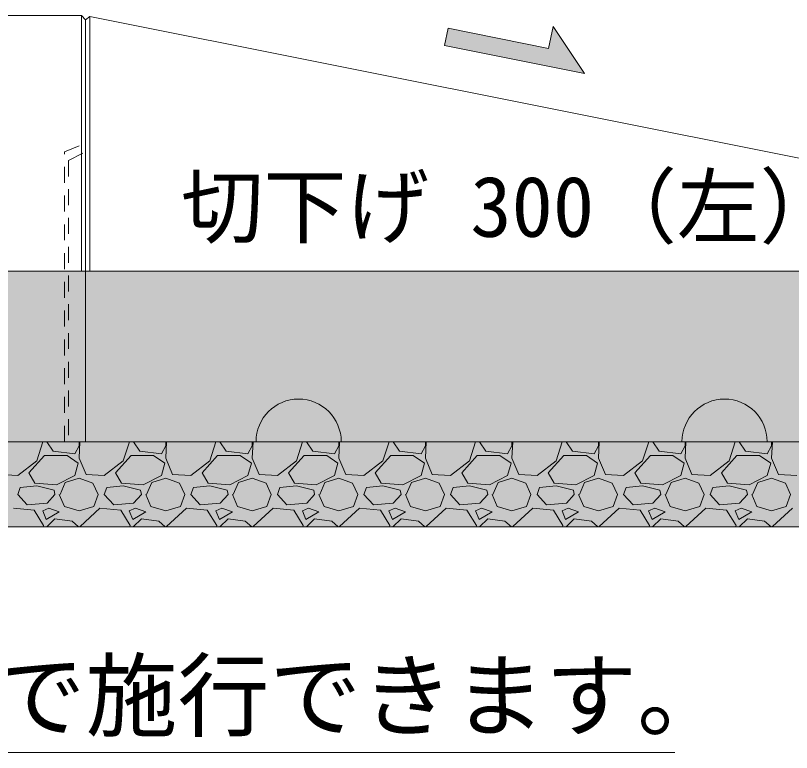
# Model space of a CAD drawing. Units: millimetres at full size; details may follow other scales. Extents: x 284 to 11284, y 191 to 9444.
# Drawn here: x 8656 to 9203, y 6013 to 6532 of the extents above; entities that cross this region are included whole.
import ezdxf
from ezdxf.enums import TextEntityAlignment as Align

# ---------------------------------------------------------------- set-up
doc = ezdxf.new("R2010")
doc.units = ezdxf.units.MM
doc.header["$LTSCALE"] = 15
doc.linetypes.add('USER2', pattern=[1.35, 0.75, -0.6])
for name, color, linetype, lineweight in [('0_2', 7, 'Continuous', 20), ('_0-0_', 7, 'Continuous', 13), ('寸法線', 7, 'Continuous', 9), ('本体', 2, 'Continuous', 20), ('ﾊｯﾁﾝｸﾞ', 7, 'Continuous', 5)]:
    doc.layers.add(name, color=color, linetype=linetype, lineweight=lineweight)
doc.styles.add('ＭＳ ゴシック', font='')
doc.styles.get('ＭＳ ゴシック').set_extended_font_data('MS Gothic')

msp = doc.modelspace()

# ---------------------------------------------------------------- hatches: boundary and pattern name
at = {"layer": 'ﾊｯﾁﾝｸﾞ'}
for color, points in [(256, [(9031.97, 6508.83), (8961.13, 6523), (8958.71, 6510.9), (9057.15, 6491.22), (9035.07, 6524.33)]), (256, [(8961.13, 6523), (8958.71, 6510.9), (9057.15, 6491.22), (9035.07, 6524.33), (9031.97, 6508.83)]), (8, [(6798.93, 6351.95), (6798.93, 6171.95), (9412.84, 6171.95), (9412.84, 6351.95)])]:
    msp.add_hatch(color=color, dxfattribs=at).paths.add_polyline_path(points)

# ---------------------------------------------------------------- linework, layer by layer
at = {"layer": '0_2'}
for p, q in [((8961.13, 6523), (8958.71, 6510.9)), ((9031.97, 6508.83), (8961.13, 6523)), ((9035.07, 6524.33), (9031.97, 6508.83)), ((9057.15, 6491.22), (9035.07, 6524.33)), ((8958.71, 6510.9), (9057.15, 6491.22)), ((9412.84, 6231.95), (6798.93, 6231.95)), ((9412.84, 6171.95), (6798.93, 6171.95))]:
    msp.add_line(p, q, dxfattribs=at)
at = {"layer": '0_2', "linetype": 'USER2'}
msp.add_line((6798.93, 6351.95), (9412.84, 6351.95), dxfattribs=at)
at = {"layer": '寸法線'}
msp.add_lwpolyline([(7291.79, 6171.95), (7450.57, 6013.17), (9120.75, 6013.17)], dxfattribs=at)
at = {"layer": '本体'}
for p, q in [((8108.89, 6531.95), (8702.89, 6531.95)), ((8702.89, 6531.95), (8705.89, 6528.95)), ((8705.89, 6528.95), (8708.83, 6531.36)), ((9291.41, 6414.84), (8708.83, 6531.36)), ((8708.89, 6531.35), (8708.89, 6351.95)), ((8705.89, 6528.95), (8705.89, 6231.95)), ((8585.88, 6231.95), (8705.89, 6231.95)), ((8705.89, 6231.95), (8843.89, 6231.95)), ((8717.89, 6231.95), (8765.89, 6231.95)), ((8867.89, 6231.95), (9143.89, 6231.95)), ((9167.89, 6231.95), (9305.88, 6231.95))]:
    msp.add_line(p, q, dxfattribs=at)
at = {"layer": '本体', "lineweight": 5}
msp.add_line((8702.89, 6531.95), (8702.89, 6351.95), dxfattribs=at)
at = {"layer": '本体', "linetype": 'USER2', "lineweight": 13}
for p, q in [((8690.88, 6435.95), (8705.88, 6441.95)), ((8690.88, 6231.95), (8690.88, 6435.95))]:
    msp.add_line(p, q, dxfattribs=at)
at = {"layer": '本体', "linetype": 'USER2', "lineweight": 9}
for q in [(8705.88, 6435.95), (8693.89, 6231.95)]:
    msp.add_line((8693.88, 6429.95), q, dxfattribs=at)
at = {"layer": '本体', "lineweight": 15}
for p, q in [((8105.89, 6351.95), (8705.89, 6351.95)), ((8705.89, 6351.95), (9305.88, 6351.95))]:
    msp.add_line(p, q, dxfattribs=at)
for centre in [(8855.89, 6231.95), (9155.89, 6231.95)]:
    msp.add_arc(centre, 30, 0, 180, dxfattribs=at)
at = {"layer": 'ﾊｯﾁﾝｸﾞ'}
for p, q in [((8671.43, 6218.57), (8675.71, 6231.95)), ((8678.56, 6231.95), (8683.01, 6225.28)), ((8701.85, 6231.95), (8701.3, 6220.4)), ((8701.3, 6228.93), (8701.3, 6231.95)), ((8732.39, 6218.57), (8736.67, 6231.95)), ((8739.52, 6231.95), (8743.97, 6225.28)), ((8762.81, 6231.95), (8762.26, 6220.4)), ((8762.26, 6228.93), (8762.26, 6231.95)), ((8793.35, 6218.57), (8797.63, 6231.95)), ((8800.48, 6231.95), (8804.93, 6225.28)), ((8823.77, 6231.95), (8823.22, 6220.4)), ((8823.22, 6228.93), (8823.22, 6231.95)), ((8854.31, 6218.57), (8858.59, 6231.95)), ((8861.44, 6231.95), (8865.89, 6225.28)), ((8884.73, 6231.95), (8884.18, 6220.4)), ((8884.18, 6228.93), (8884.18, 6231.95)), ((8915.27, 6218.57), (8919.55, 6231.95)), ((8922.4, 6231.95), (8926.85, 6225.28)), ((8945.69, 6231.95), (8945.14, 6220.4)), ((8945.14, 6228.93), (8945.14, 6231.95)), ((8976.23, 6218.57), (8980.51, 6231.95)), ((8983.36, 6231.95), (8987.81, 6225.28)), ((9006.65, 6231.95), (9006.1, 6220.4)), ((9006.1, 6228.93), (9006.1, 6231.95)), ((9037.19, 6218.57), (9041.47, 6231.95)), ((9044.32, 6231.95), (9048.77, 6225.28)), ((9067.61, 6231.95), (9067.06, 6220.4)), ((9067.06, 6228.93), (9067.06, 6231.95)), ((9098.15, 6218.57), (9102.43, 6231.95)), ((9105.28, 6231.95), (9109.73, 6225.28)), ((9128.57, 6231.95), (9128.02, 6220.4)), ((9128.02, 6228.93), (9128.02, 6231.95)), ((9159.11, 6218.57), (9163.39, 6231.95)), ((9166.24, 6231.95), (9170.69, 6225.28)), ((9189.53, 6231.95), (9188.98, 6220.4)), ((9188.98, 6228.93), (9188.98, 6231.95)), ((8683.01, 6225.28), (8698.25, 6223.45)), ((8698.25, 6223.45), (8701.3, 6228.93)), ((8743.97, 6225.28), (8759.21, 6223.45)), ((8759.21, 6223.45), (8762.26, 6228.93)), ((8804.93, 6225.28), (8820.17, 6223.45)), ((8820.17, 6223.45), (8823.22, 6228.93)), ((8865.89, 6225.28), (8881.13, 6223.45)), ((8881.13, 6223.45), (8884.18, 6228.93)), ((8926.85, 6225.28), (8942.09, 6223.45)), ((8942.09, 6223.45), (8945.14, 6228.93)), ((8987.81, 6225.28), (9003.05, 6223.45)), ((9003.05, 6223.45), (9006.1, 6228.93)), ((9048.77, 6225.28), (9064.01, 6223.45)), ((9064.01, 6223.45), (9067.06, 6228.93)), ((9109.73, 6225.28), (9124.97, 6223.45)), ((9124.97, 6223.45), (9128.02, 6228.93)), ((9170.69, 6225.28), (9185.93, 6223.45)), ((9185.93, 6223.45), (9188.98, 6228.93)), ((8665.94, 6210.04), (8676.91, 6222.23)), ((8676.91, 6222.23), (8692.76, 6222.23)), ((8692.76, 6222.23), (8700.69, 6216.74)), ((8701.3, 6220.4), (8706.17, 6208.82)), ((8726.9, 6210.04), (8737.87, 6222.23)), ((8737.87, 6222.23), (8753.72, 6222.23)), ((8753.72, 6222.23), (8761.65, 6216.74)), ((8762.26, 6220.4), (8767.13, 6208.82)), ((8787.86, 6210.04), (8798.83, 6222.23)), ((8798.83, 6222.23), (8814.68, 6222.23)), ((8814.68, 6222.23), (8822.61, 6216.74)), ((8823.22, 6220.4), (8828.09, 6208.82)), ((8848.82, 6210.04), (8859.79, 6222.23)), ((8859.79, 6222.23), (8875.64, 6222.23)), ((8875.64, 6222.23), (8883.57, 6216.74)), ((8884.18, 6220.4), (8889.05, 6208.82)), ((8909.78, 6210.04), (8920.75, 6222.23)), ((8920.75, 6222.23), (8936.6, 6222.23)), ((8936.6, 6222.23), (8944.53, 6216.74)), ((8945.14, 6220.4), (8950.01, 6208.82)), ((8970.74, 6210.04), (8981.71, 6222.23)), ((8981.71, 6222.23), (8997.56, 6222.23)), ((8997.56, 6222.23), (9005.49, 6216.74)), ((9006.1, 6220.4), (9010.97, 6208.82)), ((9031.7, 6210.04), (9042.67, 6222.23)), ((9042.67, 6222.23), (9058.52, 6222.23)), ((9058.52, 6222.23), (9066.45, 6216.74)), ((9067.06, 6220.4), (9071.93, 6208.82)), ((9092.66, 6210.04), (9103.63, 6222.23)), ((9103.63, 6222.23), (9119.48, 6222.23)), ((9119.48, 6222.23), (9127.41, 6216.74)), ((9128.02, 6220.4), (9132.89, 6208.82)), ((9153.62, 6210.04), (9164.59, 6222.23)), ((9164.59, 6222.23), (9180.44, 6222.23)), ((9180.44, 6222.23), (9188.37, 6216.74)), ((9188.98, 6220.4), (9193.85, 6208.82)), ((8658.02, 6208.21), (8671.43, 6218.57)), ((8700.69, 6216.74), (8698.25, 6208.21)), ((8718.98, 6208.21), (8732.39, 6218.57)), ((8761.65, 6216.74), (8759.21, 6208.21)), ((8779.94, 6208.21), (8793.35, 6218.57)), ((8822.61, 6216.74), (8820.17, 6208.21)), ((8840.9, 6208.21), (8854.31, 6218.57)), ((8883.57, 6216.74), (8881.13, 6208.21)), ((8901.86, 6208.21), (8915.27, 6218.57)), ((8944.53, 6216.74), (8942.09, 6208.21)), ((8962.82, 6208.21), (8976.23, 6218.57)), ((9005.49, 6216.74), (9003.05, 6208.21)), ((9023.78, 6208.21), (9037.19, 6218.57)), ((9066.45, 6216.74), (9064.01, 6208.21)), ((9084.74, 6208.21), (9098.15, 6218.57)), ((9127.41, 6216.74), (9124.97, 6208.21)), ((9145.7, 6208.21), (9159.11, 6218.57)), ((9188.37, 6216.74), (9185.93, 6208.21)), ((8645.21, 6208.82), (8658.02, 6208.21)), ((8670.21, 6202.72), (8665.94, 6210.04)), ((8706.17, 6208.82), (8718.98, 6208.21)), ((8731.17, 6202.72), (8726.9, 6210.04)), ((8767.13, 6208.82), (8779.94, 6208.21)), ((8792.13, 6202.72), (8787.86, 6210.04)), ((8828.09, 6208.82), (8840.9, 6208.21)), ((8853.09, 6202.72), (8848.82, 6210.04)), ((8889.05, 6208.82), (8901.86, 6208.21)), ((8914.05, 6202.72), (8909.78, 6210.04)), ((8950.01, 6208.82), (8962.82, 6208.21)), ((8975.01, 6202.72), (8970.74, 6210.04)), ((9010.97, 6208.82), (9023.78, 6208.21)), ((9035.97, 6202.72), (9031.7, 6210.04)), ((9071.93, 6208.82), (9084.74, 6208.21)), ((9096.93, 6202.72), (9092.66, 6210.04)), ((9132.89, 6208.82), (9145.7, 6208.21)), ((9157.89, 6202.72), (9153.62, 6210.04)), ((9193.85, 6208.82), (9206.66, 6208.21)), ((8698.25, 6208.21), (8685.45, 6201.5)), ((8687.89, 6194.8), (8691.54, 6203.33)), ((8691.54, 6203.33), (8701.3, 6206.38)), ((8701.3, 6206.38), (8711.05, 6202.72)), ((8759.21, 6208.21), (8746.41, 6201.5)), ((8748.85, 6194.8), (8752.5, 6203.33)), ((8752.5, 6203.33), (8762.26, 6206.38)), ((8762.26, 6206.38), (8772.01, 6202.72)), ((8820.17, 6208.21), (8807.37, 6201.5)), ((8809.81, 6194.8), (8813.46, 6203.33)), ((8813.46, 6203.33), (8823.22, 6206.38)), ((8823.22, 6206.38), (8832.97, 6202.72)), ((8881.13, 6208.21), (8868.33, 6201.5)), ((8870.77, 6194.8), (8874.42, 6203.33)), ((8874.42, 6203.33), (8884.18, 6206.38)), ((8884.18, 6206.38), (8893.93, 6202.72)), ((8942.09, 6208.21), (8929.29, 6201.5)), ((8931.73, 6194.8), (8935.38, 6203.33)), ((8935.38, 6203.33), (8945.14, 6206.38)), ((8945.14, 6206.38), (8954.89, 6202.72)), ((9003.05, 6208.21), (8990.25, 6201.5)), ((8992.69, 6194.8), (8996.34, 6203.33)), ((8996.34, 6203.33), (9006.1, 6206.38)), ((9006.1, 6206.38), (9015.85, 6202.72)), ((9064.01, 6208.21), (9051.21, 6201.5)), ((9053.65, 6194.8), (9057.3, 6203.33)), ((9057.3, 6203.33), (9067.06, 6206.38)), ((9067.06, 6206.38), (9076.81, 6202.72)), ((9124.97, 6208.21), (9112.17, 6201.5)), ((9114.61, 6194.8), (9118.26, 6203.33)), ((9118.26, 6203.33), (9128.02, 6206.38)), ((9128.02, 6206.38), (9137.77, 6202.72)), ((9185.93, 6208.21), (9173.13, 6201.5)), ((9175.57, 6194.8), (9179.22, 6203.33)), ((9179.22, 6203.33), (9188.98, 6206.38)), ((9188.98, 6206.38), (9198.73, 6202.72)), ((8658.02, 6194.8), (8659.84, 6199.67)), ((8671.43, 6200.89), (8659.84, 6199.67)), ((8685.45, 6201.5), (8670.21, 6202.72)), ((8683.62, 6197.84), (8671.43, 6200.89)), ((8684.23, 6194.8), (8683.62, 6197.84)), ((8711.05, 6202.72), (8714.71, 6194.8)), ((8718.98, 6194.8), (8720.8, 6199.67)), ((8732.39, 6200.89), (8720.8, 6199.67)), ((8746.41, 6201.5), (8731.17, 6202.72)), ((8744.58, 6197.84), (8732.39, 6200.89)), ((8745.19, 6194.8), (8744.58, 6197.84)), ((8772.01, 6202.72), (8775.67, 6194.8)), ((8779.94, 6194.8), (8781.76, 6199.67)), ((8793.35, 6200.89), (8781.76, 6199.67)), ((8807.37, 6201.5), (8792.13, 6202.72)), ((8805.54, 6197.84), (8793.35, 6200.89)), ((8806.15, 6194.8), (8805.54, 6197.84)), ((8832.97, 6202.72), (8836.63, 6194.8)), ((8840.9, 6194.8), (8842.72, 6199.67)), ((8854.31, 6200.89), (8842.72, 6199.67)), ((8868.33, 6201.5), (8853.09, 6202.72)), ((8866.5, 6197.84), (8854.31, 6200.89)), ((8867.11, 6194.8), (8866.5, 6197.84)), ((8893.93, 6202.72), (8897.59, 6194.8)), ((8901.86, 6194.8), (8903.68, 6199.67)), ((8915.27, 6200.89), (8903.68, 6199.67)), ((8929.29, 6201.5), (8914.05, 6202.72)), ((8927.46, 6197.84), (8915.27, 6200.89)), ((8928.07, 6194.8), (8927.46, 6197.84)), ((8954.89, 6202.72), (8958.55, 6194.8)), ((8962.82, 6194.8), (8964.64, 6199.67)), ((8976.23, 6200.89), (8964.64, 6199.67)), ((8990.25, 6201.5), (8975.01, 6202.72)), ((8988.42, 6197.84), (8976.23, 6200.89)), ((8989.03, 6194.8), (8988.42, 6197.84)), ((9015.85, 6202.72), (9019.51, 6194.8)), ((9023.78, 6194.8), (9025.6, 6199.67)), ((9037.19, 6200.89), (9025.6, 6199.67)), ((9051.21, 6201.5), (9035.97, 6202.72)), ((9049.38, 6197.84), (9037.19, 6200.89)), ((9049.99, 6194.8), (9049.38, 6197.84)), ((9076.81, 6202.72), (9080.47, 6194.8)), ((9084.74, 6194.8), (9086.56, 6199.67)), ((9098.15, 6200.89), (9086.56, 6199.67)), ((9112.17, 6201.5), (9096.93, 6202.72)), ((9110.34, 6197.84), (9098.15, 6200.89)), ((9110.95, 6194.8), (9110.34, 6197.84)), ((9137.77, 6202.72), (9141.43, 6194.8)), ((9145.7, 6194.8), (9147.52, 6199.67)), ((9159.11, 6200.89), (9147.52, 6199.67)), ((9173.13, 6201.5), (9157.89, 6202.72)), ((9171.3, 6197.84), (9159.11, 6200.89)), ((9171.91, 6194.8), (9171.3, 6197.84)), ((9198.73, 6202.72), (9202.39, 6194.8)), ((8664.72, 6187.48), (8658.02, 6194.8)), ((8684.23, 6194.8), (8678.74, 6188.7)), ((8687.28, 6194.8), (8690.93, 6186.26)), ((8711.66, 6186.26), (8714.71, 6194.8)), ((8725.68, 6187.48), (8718.98, 6194.8)), ((8745.19, 6194.8), (8739.7, 6188.7)), ((8748.24, 6194.8), (8751.89, 6186.26)), ((8772.62, 6186.26), (8775.67, 6194.8)), ((8786.64, 6187.48), (8779.94, 6194.8)), ((8806.15, 6194.8), (8800.66, 6188.7)), ((8809.2, 6194.8), (8812.85, 6186.26)), ((8833.58, 6186.26), (8836.63, 6194.8)), ((8847.6, 6187.48), (8840.9, 6194.8)), ((8867.11, 6194.8), (8861.62, 6188.7)), ((8870.16, 6194.8), (8873.81, 6186.26)), ((8894.54, 6186.26), (8897.59, 6194.8)), ((8908.56, 6187.48), (8901.86, 6194.8)), ((8928.07, 6194.8), (8922.58, 6188.7)), ((8931.12, 6194.8), (8934.77, 6186.26)), ((8955.5, 6186.26), (8958.55, 6194.8)), ((8969.52, 6187.48), (8962.82, 6194.8)), ((8989.03, 6194.8), (8983.54, 6188.7)), ((8992.08, 6194.8), (8995.73, 6186.26)), ((9016.46, 6186.26), (9019.51, 6194.8)), ((9030.48, 6187.48), (9023.78, 6194.8)), ((9049.99, 6194.8), (9044.5, 6188.7)), ((9053.04, 6194.8), (9056.69, 6186.26)), ((9077.42, 6186.26), (9080.47, 6194.8)), ((9091.44, 6187.48), (9084.74, 6194.8)), ((9110.95, 6194.8), (9105.46, 6188.7)), ((9114, 6194.8), (9117.65, 6186.26)), ((9138.38, 6186.26), (9141.43, 6194.8)), ((9152.4, 6187.48), (9145.7, 6194.8)), ((9171.91, 6194.8), (9166.42, 6188.7)), ((9174.96, 6194.8), (9178.61, 6186.26)), ((9199.34, 6186.26), (9202.39, 6194.8)), ((8678.74, 6188.7), (8664.72, 6187.48)), ((8739.7, 6188.7), (8725.68, 6187.48)), ((8800.66, 6188.7), (8786.64, 6187.48)), ((8861.62, 6188.7), (8847.6, 6187.48)), ((8922.58, 6188.7), (8908.56, 6187.48)), ((8983.54, 6188.7), (8969.52, 6187.48)), ((9044.5, 6188.7), (9030.48, 6187.48)), ((9105.46, 6188.7), (9091.44, 6187.48)), ((9166.42, 6188.7), (9152.4, 6187.48)), ((8669.6, 6183.82), (8654.97, 6185.04)), ((8676.3, 6172.85), (8669.6, 6183.82)), ((8679.96, 6185.04), (8675.69, 6183.21)), ((8675.69, 6183.21), (8678.13, 6177.12)), ((8678.13, 6177.12), (8687.28, 6182.6)), ((8687.28, 6182.6), (8679.96, 6185.04)), ((8690.93, 6186.26), (8701.3, 6183.21)), ((8701.3, 6183.21), (8711.66, 6186.26)), ((8715.93, 6185.04), (8701.91, 6172.24)), ((8730.56, 6183.82), (8715.93, 6185.04)), ((8737.26, 6172.85), (8730.56, 6183.82)), ((8740.92, 6185.04), (8736.65, 6183.21)), ((8736.65, 6183.21), (8739.09, 6177.12)), ((8739.09, 6177.12), (8748.24, 6182.6)), ((8748.24, 6182.6), (8740.92, 6185.04)), ((8751.89, 6186.26), (8762.26, 6183.21)), ((8762.26, 6183.21), (8772.62, 6186.26)), ((8776.89, 6185.04), (8762.87, 6172.24)), ((8791.52, 6183.82), (8776.89, 6185.04)), ((8798.22, 6172.85), (8791.52, 6183.82)), ((8801.88, 6185.04), (8797.61, 6183.21)), ((8797.61, 6183.21), (8800.05, 6177.12)), ((8800.05, 6177.12), (8809.2, 6182.6)), ((8809.2, 6182.6), (8801.88, 6185.04)), ((8812.85, 6186.26), (8823.22, 6183.21)), ((8823.22, 6183.21), (8833.58, 6186.26)), ((8837.85, 6185.04), (8823.83, 6172.24)), ((8852.48, 6183.82), (8837.85, 6185.04)), ((8859.18, 6172.85), (8852.48, 6183.82)), ((8862.84, 6185.04), (8858.57, 6183.21)), ((8858.57, 6183.21), (8861.01, 6177.12)), ((8861.01, 6177.12), (8870.16, 6182.6)), ((8870.16, 6182.6), (8862.84, 6185.04)), ((8873.81, 6186.26), (8884.18, 6183.21)), ((8884.18, 6183.21), (8894.54, 6186.26)), ((8898.81, 6185.04), (8884.79, 6172.24)), ((8913.44, 6183.82), (8898.81, 6185.04)), ((8920.14, 6172.85), (8913.44, 6183.82)), ((8923.8, 6185.04), (8919.53, 6183.21)), ((8919.53, 6183.21), (8921.97, 6177.12)), ((8921.97, 6177.12), (8931.12, 6182.6)), ((8931.12, 6182.6), (8923.8, 6185.04)), ((8934.77, 6186.26), (8945.14, 6183.21)), ((8945.14, 6183.21), (8955.5, 6186.26)), ((8959.77, 6185.04), (8945.75, 6172.24)), ((8974.4, 6183.82), (8959.77, 6185.04)), ((8981.1, 6172.85), (8974.4, 6183.82)), ((8984.76, 6185.04), (8980.49, 6183.21)), ((8980.49, 6183.21), (8982.93, 6177.12)), ((8982.93, 6177.12), (8992.08, 6182.6)), ((8992.08, 6182.6), (8984.76, 6185.04)), ((8995.73, 6186.26), (9006.1, 6183.21)), ((9006.1, 6183.21), (9016.46, 6186.26)), ((9020.73, 6185.04), (9006.71, 6172.24)), ((9035.36, 6183.82), (9020.73, 6185.04)), ((9042.06, 6172.85), (9035.36, 6183.82)), ((9045.72, 6185.04), (9041.45, 6183.21)), ((9041.45, 6183.21), (9043.89, 6177.12)), ((9043.89, 6177.12), (9053.04, 6182.6)), ((9053.04, 6182.6), (9045.72, 6185.04)), ((9056.69, 6186.26), (9067.06, 6183.21)), ((9067.06, 6183.21), (9077.42, 6186.26)), ((9081.69, 6185.04), (9067.67, 6172.24)), ((9096.32, 6183.82), (9081.69, 6185.04)), ((9103.02, 6172.85), (9096.32, 6183.82)), ((9106.68, 6185.04), (9102.41, 6183.21)), ((9102.41, 6183.21), (9104.85, 6177.12)), ((9104.85, 6177.12), (9114, 6182.6)), ((9114, 6182.6), (9106.68, 6185.04)), ((9117.65, 6186.26), (9128.02, 6183.21)), ((9128.02, 6183.21), (9138.38, 6186.26)), ((9142.65, 6185.04), (9128.63, 6172.24)), ((9157.28, 6183.82), (9142.65, 6185.04)), ((9163.98, 6172.85), (9157.28, 6183.82)), ((9167.64, 6185.04), (9163.37, 6183.21)), ((9163.37, 6183.21), (9165.81, 6177.12)), ((9165.81, 6177.12), (9174.96, 6182.6)), ((9174.96, 6182.6), (9167.64, 6185.04)), ((9178.61, 6186.26), (9188.98, 6183.21)), ((9188.98, 6183.21), (9199.34, 6186.26)), ((9203.61, 6185.04), (9189.59, 6172.24)), ((8684.23, 6177.73), (8678.45, 6171.95)), ((8696.42, 6175.9), (8684.23, 6177.73)), ((8700.94, 6171.95), (8696.42, 6175.9)), ((8745.19, 6177.73), (8739.41, 6171.95)), ((8757.38, 6175.9), (8745.19, 6177.73)), ((8761.9, 6171.95), (8757.38, 6175.9)), ((8806.15, 6177.73), (8800.37, 6171.95)), ((8818.34, 6175.9), (8806.15, 6177.73)), ((8822.86, 6171.95), (8818.34, 6175.9)), ((8867.11, 6177.73), (8861.33, 6171.95)), ((8879.3, 6175.9), (8867.11, 6177.73)), ((8883.82, 6171.95), (8879.3, 6175.9)), ((8928.07, 6177.73), (8922.29, 6171.95)), ((8940.26, 6175.9), (8928.07, 6177.73)), ((8944.78, 6171.95), (8940.26, 6175.9)), ((8989.03, 6177.73), (8983.25, 6171.95)), ((9001.22, 6175.9), (8989.03, 6177.73)), ((9005.74, 6171.95), (9001.22, 6175.9)), ((9049.99, 6177.73), (9044.21, 6171.95)), ((9062.18, 6175.9), (9049.99, 6177.73)), ((9066.7, 6171.95), (9062.18, 6175.9)), ((9110.95, 6177.73), (9105.17, 6171.95)), ((9123.14, 6175.9), (9110.95, 6177.73)), ((9127.66, 6171.95), (9123.14, 6175.9)), ((9171.91, 6177.73), (9166.13, 6171.95)), ((9184.1, 6175.9), (9171.91, 6177.73)), ((9188.62, 6171.95), (9184.1, 6175.9)), ((8676.01, 6171.95), (8676.3, 6172.85)), ((8701.91, 6172.24), (8701.89, 6171.95)), ((8736.97, 6171.95), (8737.26, 6172.85)), ((8762.87, 6172.24), (8762.85, 6171.95)), ((8797.93, 6171.95), (8798.22, 6172.85)), ((8823.83, 6172.24), (8823.81, 6171.95)), ((8858.89, 6171.95), (8859.18, 6172.85)), ((8884.79, 6172.24), (8884.77, 6171.95)), ((8919.85, 6171.95), (8920.14, 6172.85)), ((8945.75, 6172.24), (8945.73, 6171.95)), ((8980.81, 6171.95), (8981.1, 6172.85)), ((9006.71, 6172.24), (9006.69, 6171.95)), ((9041.77, 6171.95), (9042.06, 6172.85)), ((9067.67, 6172.24), (9067.65, 6171.95)), ((9102.73, 6171.95), (9103.02, 6172.85)), ((9128.63, 6172.24), (9128.61, 6171.95)), ((9163.69, 6171.95), (9163.98, 6172.85)), ((9189.59, 6172.24), (9189.57, 6171.95))]:
    msp.add_line(p, q, dxfattribs=at)

# ---------------------------------------------------------------- texts
at = {"layer": '_0-0_', "style": 'ＭＳ ゴシック'}
msp.add_text('切下げ 300（左）', height=42.72, dxfattribs=at).set_placement((9005.89, 6363.34), align=Align.BOTTOM_CENTER)
at = {"layer": '寸法線', "style": 'ＭＳ ゴシック'}
msp.add_text('天端の勾配がある場合でも基礎をレベルで施行できます。', height=47.47, dxfattribs=at).set_placement((7475.57, 6076.97), align=Align.TOP_LEFT)

doc.saveas('drawing.dxf')
